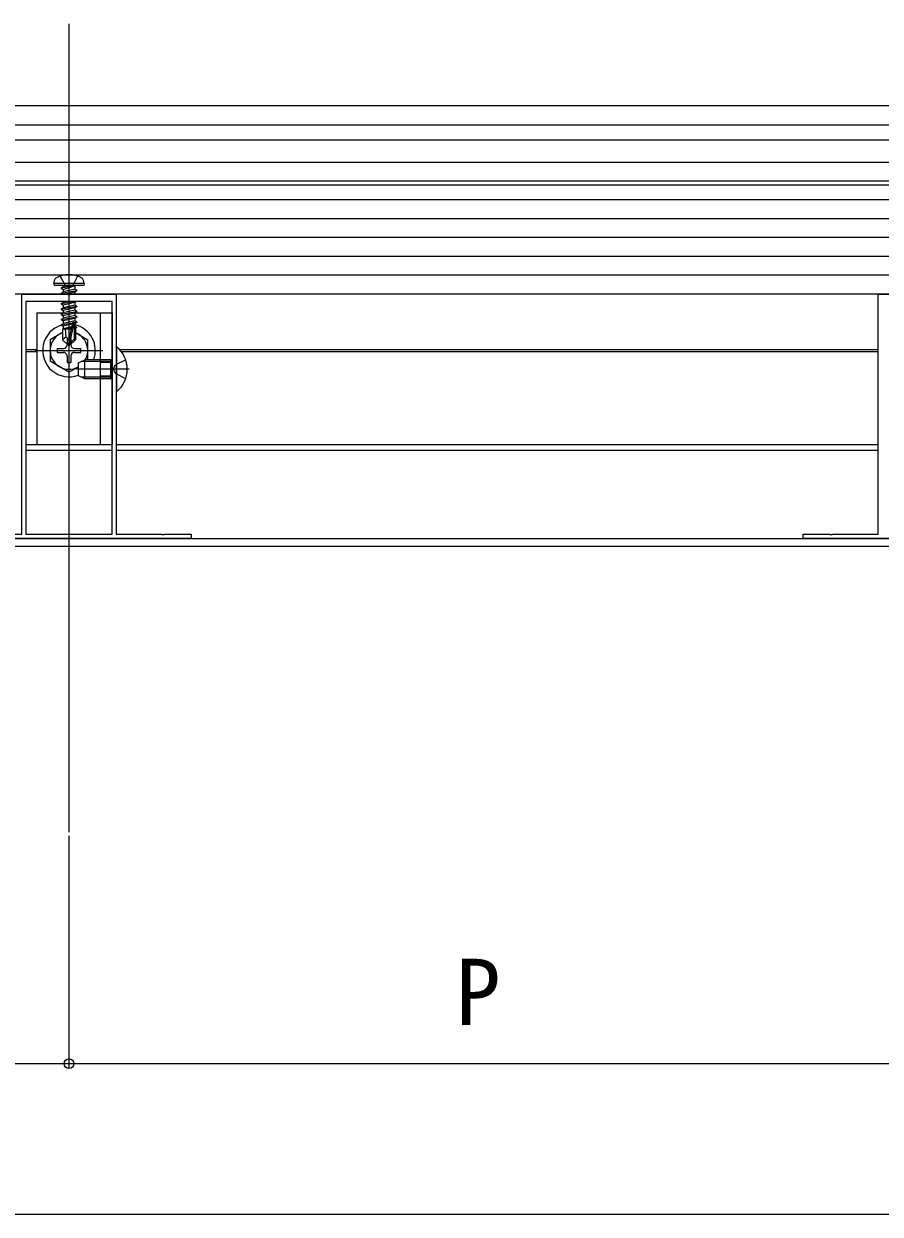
# Model space of a CAD drawing. Units: millimetres, scale not verified. Extents: x -1050 to 1050, y -1568 to 1559.
# Drawn here: x 412.5 to 640, y -121.5 to 194.8 of the extents above; entities that cross this region are included whole.
import ezdxf
from ezdxf.enums import TextEntityAlignment as Align

# ---------------------------------------------------------------- set-up
doc = ezdxf.new("R2010")
doc.units = ezdxf.units.MM
doc.header["$LTSCALE"] = 8
for name, color, linetype in [('0-3_YKK_11', 7, 'Continuous'), ('0-4_YKK_12', 2, 'Continuous'), ('0-5_YKK_13', 4, 'Continuous'), ('0-6_YKK_D', 6, 'Continuous')]:
    doc.layers.add(name, color=color, linetype=linetype)
doc.styles.add('ＭＳ ゴシック', font='')
doc.styles.get('ＭＳ ゴシック').set_extended_font_data('MS Gothic')

msp = doc.modelspace()

# ---------------------------------------------------------------- linework, layer by layer
at = {"layer": '0-3_YKK_11'}
for points in [[(457.02, 57.999), (392.02, 57.999), (392.02, 59.199), (399.062, 59.199), (399.245, 59.079), (399.795, 59.079), (399.978, 59.199), (412.02, 59.199), (412.02, 122.999), (424.062, 122.999), (424.245, 122.879), (424.795, 122.879), (424.978, 122.999), (437.02, 122.999), (437.02, 59.199), (449.062, 59.199), (449.245, 59.079), (449.795, 59.079), (449.978, 59.199), (457.02, 59.199)], [(413.02, 120.999), (413.02, 59.199), (436.02, 59.199), (436.02, 120.999)], [(684.52, 57.999), (619.52, 57.999), (619.52, 59.199), (626.562, 59.199), (626.745, 59.079), (627.295, 59.079), (627.478, 59.199), (639.52, 59.199), (639.52, 122.999), (651.562, 122.999), (651.745, 122.879), (652.295, 122.879), (652.478, 122.999), (664.52, 122.999), (664.52, 59.199), (676.562, 59.199), (676.745, 59.079), (677.295, 59.079), (677.478, 59.199), (684.52, 59.199)]]:
    msp.add_lwpolyline(points, close=True, dxfattribs=at)
at = {"layer": '0-4_YKK_12'}
for p, q in [((424.52, 194.799), (424.52, -20.001)), ((944.741, 172.999), (-474.595, 172.999)), ((-221.98, 167.999), (843.52, 167.999)), ((-221.98, 163.999), (843.52, 163.999)), ((-186.48, 157.999), (808.02, 157.999)), ((-215.479, 151.999), (837.02, 151.999)), ((413.02, 108.299), (416.02, 108.299)), ((413.02, 107.699), (416.02, 107.699)), ((415.52, 107.998), (433.52, 107.998)), ((437.904, 108.299), (639.52, 108.299)), ((438.418, 107.699), (639.52, 107.699)), ((440.52, 102.998), (426.52, 102.998)), ((413.02, 82.999), (436.02, 82.999)), ((437.02, 82.999), (639.52, 82.999)), ((413.02, 81.499), (436.02, 81.499)), ((437.02, 81.499), (639.52, 81.499)), ((-176.779, 57.999), (798.318, 57.999)), ((-176.779, 55.999), (798.318, 55.999))]:
    msp.add_line(p, q, dxfattribs=at)
at = {"layer": '0-5_YKK_13'}
for p, q in [((824.52, 152.999), (-202.98, 152.999)), ((824.52, 147.999), (-202.98, 147.999)), ((824.52, 142.999), (-202.98, 142.999)), ((824.52, 137.999), (-202.98, 137.999)), ((824.52, 132.999), (-202.98, 132.999)), ((824.52, 127.999), (-202.98, 127.999)), ((420.52, 125.799), (420.662, 126.602)), ((424.52, 129.199), (424.52, 108.299)), ((428.52, 125.799), (428.379, 126.602)), ((428.52, 125.799), (420.52, 125.799)), ((420.52, 125.799), (420.608, 125.299)), ((428.432, 125.299), (420.608, 125.299)), ((422.42, 124.649), (426.02, 125.249)), ((426.02, 125.149), (422.42, 124.549)), ((422.42, 124.649), (422.97, 124.967)), ((422.42, 124.649), (422.42, 124.549)), ((422.42, 124.649), (422.42, 124.549)), ((422.42, 124.549), (422.97, 124.232)), ((422.42, 123.249), (426.62, 123.949)), ((426.62, 123.849), (422.42, 123.149)), ((422.42, 123.249), (422.97, 123.567)), ((426.02, 125.249), (422.97, 124.967)), ((422.97, 124.232), (426.02, 125.149)), ((422.97, 125.099), (422.97, 124.967)), ((426.07, 124.267), (422.97, 123.567)), ((422.97, 124.232), (422.97, 123.567)), ((426.07, 123.532), (423.712, 122.999)), ((426.02, 125.249), (426.02, 125.149)), ((426.07, 125.099), (426.07, 124.267)), ((426.62, 123.949), (426.07, 124.267)), ((426.62, 123.849), (426.07, 123.532)), ((426.07, 123.532), (426.07, 122.999)), ((426.62, 123.949), (426.62, 123.849)), ((428.52, 125.799), (428.432, 125.299)), ((824.52, 122.999), (-202.98, 122.999)), ((422.42, 123.249), (422.42, 123.149)), ((422.42, 123.149), (422.68, 122.999)), ((426.32, 120.999), (422.42, 120.349)), ((422.42, 120.449), (425.72, 120.999)), ((422.42, 120.449), (422.97, 120.767)), ((422.42, 120.449), (422.42, 120.349)), ((422.42, 120.349), (422.97, 120.032)), ((424, 120.999), (422.97, 120.767)), ((422.97, 120.999), (422.97, 120.767)), ((426.07, 120.732), (426.07, 120.067)), ((416.02, 117.998), (422.97, 117.998)), ((422.42, 119.049), (426.62, 119.749)), ((426.62, 119.649), (422.42, 118.949)), ((422.42, 119.049), (422.97, 119.367)), ((422.42, 119.049), (422.42, 118.949)), ((422.42, 118.949), (422.97, 118.632)), ((422.42, 117.649), (426.62, 118.349)), ((426.62, 118.249), (422.42, 117.549)), ((422.42, 117.649), (422.97, 117.967)), ((422.42, 117.649), (422.42, 117.549)), ((422.42, 117.549), (422.97, 117.232)), ((426.07, 120.067), (422.97, 119.367)), ((422.97, 120.032), (422.97, 119.367)), ((426.07, 118.667), (422.97, 117.967)), ((422.97, 118.632), (422.97, 117.967)), ((426.07, 117.267), (422.97, 116.567)), ((422.97, 117.232), (422.97, 116.567)), ((426.62, 119.749), (426.07, 120.067)), ((426.07, 119.332), (426.07, 118.667)), ((426.62, 118.349), (426.07, 118.667)), ((426.07, 117.932), (426.07, 117.267)), ((426.62, 116.949), (426.07, 117.267)), ((426.22, 117.998), (436.02, 117.998)), ((426.62, 119.749), (426.62, 119.649)), ((426.62, 118.349), (426.62, 118.249)), ((432.82, 117.998), (432.82, 82.998)), ((436.02, 117.998), (436.02, 82.998)), ((422.42, 116.249), (426.62, 116.949)), ((426.62, 116.849), (422.42, 116.149)), ((422.42, 116.249), (422.97, 116.567)), ((422.42, 116.249), (422.42, 116.149)), ((422.42, 116.149), (422.97, 115.832)), ((422.42, 114.849), (425.446, 115.354)), ((425.418, 115.249), (422.42, 114.749)), ((422.42, 114.849), (422.97, 115.167)), ((422.42, 114.849), (422.42, 114.749)), ((422.42, 114.749), (422.97, 114.432)), ((426.07, 115.867), (422.97, 115.167)), ((422.97, 115.832), (422.97, 115.167)), ((425.36, 114.971), (422.97, 114.432)), ((422.97, 114.432), (422.97, 113.767)), ((425.216, 114.274), (422.97, 113.767)), ((425.155, 113.982), (423.437, 113.699)), ((425.43, 115.306), (424.52, 110.921)), ((425.852, 115.422), (424.67, 109.724)), ((425.852, 115.421), (426.62, 115.549)), ((426.62, 115.449), (425.907, 115.33)), ((426.07, 114.467), (425.917, 114.432)), ((425.92, 115.251), (425.92, 110.974)), ((426.52, 114.207), (425.92, 114.108)), ((426.52, 113.992), (425.92, 113.875)), ((426.07, 116.532), (426.07, 115.867)), ((426.62, 115.549), (426.07, 115.867)), ((426.07, 115.132), (426.07, 114.467)), ((426.52, 114.207), (426.07, 114.467)), ((426.52, 113.992), (426.22, 113.818)), ((426.52, 114.207), (426.52, 113.992)), ((426.62, 116.949), (426.62, 116.849)), ((426.62, 115.549), (426.62, 115.449)), ((422.82, 112.766), (419.52, 110.861)), ((419.52, 110.861), (419.52, 105.135)), ((422.82, 113.699), (422.97, 113.767)), ((422.82, 113.699), (422.82, 110.849)), ((425.096, 113.699), (422.82, 113.699)), ((423.778, 111.653), (422.82, 110.849)), ((424.37, 109.299), (422.82, 110.849)), ((424.02, 111.148), (424.02, 109.498)), ((425.02, 111.148), (424.02, 111.148)), ((424.52, 110.921), (424.37, 109.299)), ((424.52, 110.921), (424.52, 109.299)), ((425.92, 110.974), (424.67, 109.724)), ((424.67, 109.299), (426.22, 110.849)), ((425.1, 113.716), (425.016, 113.699)), ((425.02, 111.148), (425.02, 109.498)), ((426.22, 113.699), (425.92, 113.699)), ((426.22, 110.849), (425.92, 110.974)), ((426.22, 113.818), (426.22, 110.849)), ((426.22, 112.766), (429.52, 110.861)), ((429.52, 105.498), (429.52, 110.861)), ((421.37, 108.498), (423.02, 108.498)), ((421.37, 108.498), (421.37, 107.498)), ((424.37, 109.299), (424.67, 109.299)), ((424.67, 109.724), (424.67, 109.299)), ((426.02, 108.498), (427.67, 108.498)), ((427.67, 107.498), (427.67, 108.498)), ((437.02, 108.898), (437.02, 97.098)), ((437.268, 108.898), (437.02, 108.898)), ((437.268, 97.098), (437.268, 108.898)), ((424.52, 102.248), (419.52, 105.135)), ((421.37, 107.498), (423.02, 107.498)), ((424.02, 106.498), (424.02, 104.848)), ((424.02, 104.848), (425.02, 104.848)), ((425.02, 106.498), (425.02, 104.848)), ((426.02, 107.498), (427.67, 107.498)), ((427.02, 104.698), (428.72, 105.498)), ((427.02, 101.298), (427.02, 104.698)), ((435.62, 105.065), (427.8, 105.065)), ((435.62, 105.498), (428.72, 105.498)), ((428.72, 100.498), (428.72, 105.498)), ((436.02, 105.498), (432.82, 105.498)), ((436.02, 104.848), (432.82, 104.848)), ((435.62, 100.498), (435.62, 105.498)), ((435.62, 105.498), (436.02, 105.352)), ((435.62, 105.065), (436.02, 105.149)), ((439.603, 105.498), (436.885, 104.143)), ((424.52, 102.248), (427.02, 103.691)), ((428.72, 100.498), (427.02, 101.298)), ((436.276, 102.998), (436.885, 104.143)), ((436.276, 102.998), (436.885, 101.853)), ((439.603, 100.498), (436.885, 101.853)), ((435.62, 100.931), (427.8, 100.931)), ((435.62, 100.498), (428.72, 100.498)), ((436.02, 101.148), (432.82, 101.148)), ((436.02, 100.498), (432.82, 100.498)), ((435.62, 100.931), (436.02, 100.847)), ((435.62, 100.498), (436.02, 100.643)), ((437.268, 97.098), (437.02, 97.098))]:
    msp.add_line(p, q, dxfattribs=at)
for points in [[(422.22, 127.779), (423.375, 125.462), (424.52, 124.853)], [(426.82, 127.779), (425.665, 125.462), (424.52, 124.853)], [(426.534, 120.999), (426.07, 120.732), (422.97, 120.032)], [(416.02, 117.998), (416.02, 82.998), (436.02, 82.998)], [(426.62, 119.649), (426.07, 119.332), (422.97, 118.632)], [(426.62, 118.249), (426.07, 117.932), (422.97, 117.232)], [(426.62, 116.849), (426.07, 116.532), (422.97, 115.832)], [(426.62, 115.449), (426.07, 115.132), (425.92, 115.098)], [(424.52, 110.921), (423.778, 111.653), (423.62, 113.699)]]:
    msp.add_lwpolyline(points, dxfattribs=at)
for centre, radius, start, end in [((421.548, 126.445), 0.9, 122.05588, 170), ((424.52, 121.699), 6.5, 57.94412, 122.05588), ((427.492, 126.445), 0.9, 10, 57.94412), ((422.77, 125.099), 0.2, 0, 90), ((426.27, 125.099), 0.2, 90, 180), ((424.52, 107.998), 7, 106.74255, 290.92483), ((425.672, 115.251), 0.248, 0, 167.19096), ((424.52, 107.998), 7, 339.07517, 77.20705), ((424.52, 107.998), 5, 109.87687, 300), ((424.52, 107.998), 5, 330, 70.12313), ((423.02, 109.498), 1, 270, 0), ((426.02, 109.498), 1, 180, 270), ((432.32, 102.998), 7.7, 309.98312, 50.01688), ((423.02, 106.498), 1, 0, 90), ((426.02, 106.498), 1, 90, 180)]:
    msp.add_arc(centre, radius, start, end, dxfattribs=at)
at = {"layer": '0-6_YKK_D'}
for p, q in [((424.52, -21.001), (424.52, -82.501)), ((424.52, -21.001), (424.52, -82.501)), ((197.02, -81.501), (424.52, -81.501)), ((424.52, -81.501), (652.02, -81.501)), ((-400.48, -121.501), (879.52, -121.501))]:
    msp.add_line(p, q, dxfattribs=at)
msp.add_circle((424.52, -81.501), 1.275, dxfattribs=at)
msp.add_circle((424.52, -81.501), 1.275, dxfattribs=at)

# ---------------------------------------------------------------- texts
at = {"layer": '0-6_YKK_D', "style": 'ＭＳ ゴシック'}
msp.add_text('P', height=17.6, dxfattribs=at).set_placement((527.225, -76.501), align=Align.BOTTOM_LEFT)

doc.saveas('drawing.dxf')
